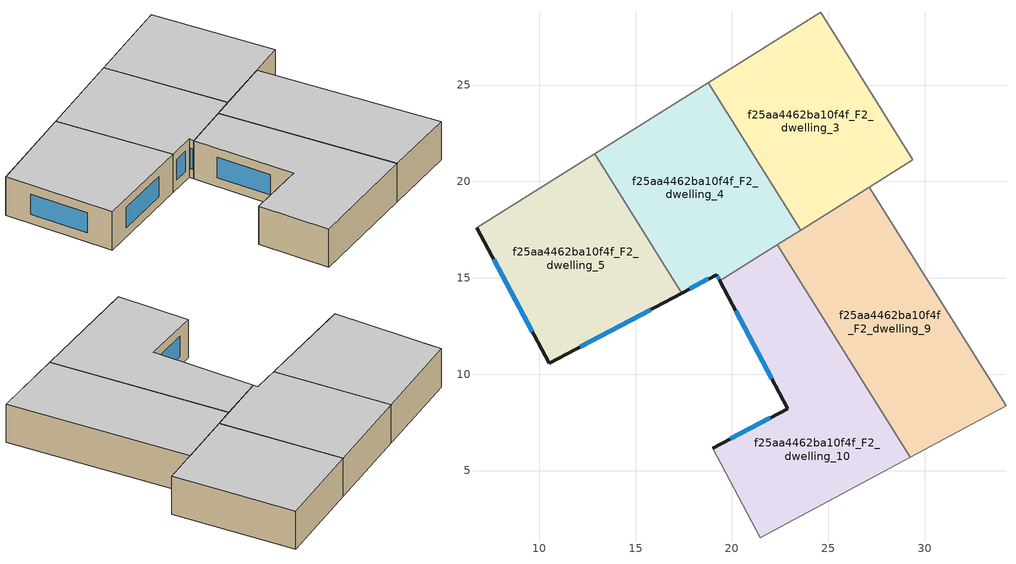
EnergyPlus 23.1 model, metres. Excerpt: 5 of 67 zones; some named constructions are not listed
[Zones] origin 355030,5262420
f25aa4462ba10f4f_F2_dwelling_10
 floor to f25aa4462ba10f4f_F1_dwelling_10 (EU_floor_Construction): 22.36,16.72 29.25,5.69 21.48,1.52 19.01,6.15 22.9,8.21 19.37,14.85 z6
 wall outside (EU_wall_Construction): 19.37,14.85 22.9,8.21 19.01,6.15 z6:9
 wall to f25aa4462ba10f4f_F2_dwelling_9 (EU_wall_Construction): 29.25,5.69 22.36,16.72 z6:9
 wall adiabatic (EU_wall_Construction): 19.01,6.15 21.48,1.52 29.25,5.69 z6:9
 wall to f25aa4462ba10f4f_F2_dwelling_4 (EU_wall_Construction): 22.36,16.72 19.37,14.85 z6:9
 window (EU_Window_Construction): 21.99,7.73 19.92,6.64 / 20.2,13.29 22.07,9.77 z6.7:8.3
 ceiling to f25aa4462ba10f4f_F3_dwelling_10 (EU_floor_Construction): 29.25,5.69 22.36,16.72 19.37,14.85 22.9,8.21 19.01,6.15 21.48,1.52 z9
f25aa4462ba10f4f_F2_dwelling_3
 floor to f25aa4462ba10f4f_F1_dwelling_3 (EU_floor_Construction): 24.61,28.77 29.39,21.12 23.56,17.48 18.78,25.13 z6
 wall to f25aa4462ba10f4f_F2_dwelling_4 (EU_wall_Construction): 18.78,25.13 23.56,17.48 z6:9
 wall adiabatic (EU_wall_Construction): 24.61,28.77 18.78,25.13 z6:9
 wall to f25aa4462ba10f4f_F2_dwelling_2 (EU_wall_Construction): 29.39,21.12 24.61,28.77 z6:9
 wall to f25aa4462ba10f4f_F2_dwelling_9 (EU_wall_Construction): 23.56,17.48 27.13,19.7 z6:9
 wall to f25aa4462ba10f4f_F2_dwelling_8 (EU_wall_Construction): 27.13,19.7 29.39,21.12 z6:9
 ceiling to f25aa4462ba10f4f_F3_dwelling_3 (EU_floor_Construction): 29.39,21.12 24.61,28.77 18.78,25.13 23.56,17.48 z9
f25aa4462ba10f4f_F2_dwelling_4
 floor to f25aa4462ba10f4f_F1_dwelling_4 (EU_floor_Construction): 18.78,25.13 23.56,17.48 19.37,14.85 19.2,15.17 17.4,14.21 12.88,21.44 z6
 wall outside (EU_wall_Construction): 17.4,14.21 19.2,15.17 19.37,14.85 z6:9
 wall to f25aa4462ba10f4f_F2_dwelling_5 (EU_wall_Construction): 12.88,21.44 17.4,14.21 z6:9
 wall adiabatic (EU_wall_Construction): 18.78,25.13 12.88,21.44 z6:9
 wall to f25aa4462ba10f4f_F2_dwelling_9 (EU_wall_Construction): 22.36,16.72 23.56,17.48 z6:9
 window (EU_Window_Construction): 19.24,15.09 19.33,14.93 / 17.82,14.43 18.78,14.94 z6.7:8.3
 ceiling to f25aa4462ba10f4f_F3_dwelling_4 (EU_floor_Construction): 23.56,17.48 18.78,25.13 12.88,21.44 17.4,14.21 19.2,15.17 19.37,14.85 z9
f25aa4462ba10f4f_F2_dwelling_5
 floor to f25aa4462ba10f4f_F1_dwelling_5 (EU_floor_Construction): 12.88,21.44 17.4,14.21 10.51,10.55 6.74,17.61 z6
 wall outside (EU_wall_Construction): 6.74,17.61 10.51,10.55 17.4,14.21 z6:9
 wall adiabatic (EU_wall_Construction): 12.88,21.44 6.74,17.61 z6:9
 window (EU_Window_Construction): 12.13,11.41 15.78,13.35 / 7.63,15.95 9.63,12.21 z6.7:8.3
 ceiling to f25aa4462ba10f4f_F3_dwelling_5 (EU_floor_Construction): 17.4,14.21 12.88,21.44 6.74,17.61 10.51,10.55 z9
f25aa4462ba10f4f_F2_dwelling_9
 floor to f25aa4462ba10f4f_F1_dwelling_9 (EU_floor_Construction): 27.13,19.7 34.22,8.36 29.25,5.69 22.36,16.72 z6
 wall to f25aa4462ba10f4f_F2_dwelling_8 (EU_wall_Construction): 34.22,8.36 27.13,19.7 z6:9
 wall adiabatic (EU_wall_Construction): 29.25,5.69 34.22,8.36 z6:9
 ceiling to f25aa4462ba10f4f_F3_dwelling_9 (EU_floor_Construction): 34.22,8.36 27.13,19.7 22.36,16.72 29.25,5.69 z9
[HVACTEMPLATE:THERMOSTAT] Constant Heating Setpoint=20; Constant Cooling Setpoint=50
EU_HeatOnly_f25aa4462ba10f4f_F0_dwelling_0; EU_HeatOnly_f25aa4462ba10f4f_F0_dwelling_1; EU_HeatOnly_f25aa4462ba10f4f_F0_dwelling_2; EU_HeatOnly_f25aa4462ba10f4f_F0_dwelling_3; EU_HeatOnly_f25aa4462ba10f4f_F0_dwelling_4; EU_HeatOnly_f25aa4462ba10f4f_F0_dwelling_5; EU_HeatOnly_f25aa4462ba10f4f_F0_dwelling_6; EU_HeatOnly_f25aa4462ba10f4f_F0_dwelling_7; EU_HeatOnly_f25aa4462ba10f4f_F0_dwelling_8; EU_HeatOnly_f25aa4462ba10f4f_F0_dwelling_9; EU_HeatOnly_f25aa4462ba10f4f_F0_dwelling_10; EU_HeatOnly_f25aa4462ba10f4f_F0_dwelling_11; EU_HeatOnly_f25aa4462ba10f4f_F1_dwelling_0; EU_HeatOnly_f25aa4462ba10f4f_F1_dwelling_1; EU_HeatOnly_f25aa4462ba10f4f_F1_dwelling_2; EU_HeatOnly_f25aa4462ba10f4f_F1_dwelling_3; EU_HeatOnly_f25aa4462ba10f4f_F1_dwelling_4; EU_HeatOnly_f25aa4462ba10f4f_F1_dwelling_5; EU_HeatOnly_f25aa4462ba10f4f_F1_dwelling_6; EU_HeatOnly_f25aa4462ba10f4f_F1_dwelling_7; EU_HeatOnly_f25aa4462ba10f4f_F1_dwelling_8; EU_HeatOnly_f25aa4462ba10f4f_F1_dwelling_9; EU_HeatOnly_f25aa4462ba10f4f_F1_dwelling_10; EU_HeatOnly_f25aa4462ba10f4f_F2_dwelling_0; EU_HeatOnly_f25aa4462ba10f4f_F2_dwelling_1; EU_HeatOnly_f25aa4462ba10f4f_F2_dwelling_2; EU_HeatOnly_f25aa4462ba10f4f_F2_dwelling_3; EU_HeatOnly_f25aa4462ba10f4f_F2_dwelling_4; EU_HeatOnly_f25aa4462ba10f4f_F2_dwelling_5; EU_HeatOnly_f25aa4462ba10f4f_F2_dwelling_6; EU_HeatOnly_f25aa4462ba10f4f_F2_dwelling_7; EU_HeatOnly_f25aa4462ba10f4f_F2_dwelling_8; EU_HeatOnly_f25aa4462ba10f4f_F2_dwelling_9; EU_HeatOnly_f25aa4462ba10f4f_F2_dwelling_10; EU_HeatOnly_f25aa4462ba10f4f_F3_dwelling_0; EU_HeatOnly_f25aa4462ba10f4f_F3_dwelling_1; EU_HeatOnly_f25aa4462ba10f4f_F3_dwelling_2; EU_HeatOnly_f25aa4462ba10f4f_F3_dwelling_3; EU_HeatOnly_f25aa4462ba10f4f_F3_dwelling_4; EU_HeatOnly_f25aa4462ba10f4f_F3_dwelling_5; EU_HeatOnly_f25aa4462ba10f4f_F3_dwelling_6; EU_HeatOnly_f25aa4462ba10f4f_F3_dwelling_7; EU_HeatOnly_f25aa4462ba10f4f_F3_dwelling_8; EU_HeatOnly_f25aa4462ba10f4f_F3_dwelling_9; EU_HeatOnly_f25aa4462ba10f4f_F3_dwelling_10; EU_HeatOnly_f25aa4462ba10f4f_F4_dwelling_0; EU_HeatOnly_f25aa4462ba10f4f_F4_dwelling_1; EU_HeatOnly_f25aa4462ba10f4f_F4_dwelling_2; EU_HeatOnly_f25aa4462ba10f4f_F4_dwelling_3; EU_HeatOnly_f25aa4462ba10f4f_F4_dwelling_4; EU_HeatOnly_f25aa4462ba10f4f_F4_dwelling_5; EU_HeatOnly_f25aa4462ba10f4f_F4_dwelling_6; EU_HeatOnly_f25aa4462ba10f4f_F4_dwelling_7; EU_HeatOnly_f25aa4462ba10f4f_F4_dwelling_8; EU_HeatOnly_f25aa4462ba10f4f_F4_dwelling_9; EU_HeatOnly_f25aa4462ba10f4f_F4_dwelling_10; EU_HeatOnly_f25aa4462ba10f4f_F5_dwelling_0; EU_HeatOnly_f25aa4462ba10f4f_F5_dwelling_1; EU_HeatOnly_f25aa4462ba10f4f_F5_dwelling_2; EU_HeatOnly_f25aa4462ba10f4f_F5_dwelling_3; EU_HeatOnly_f25aa4462ba10f4f_F5_dwelling_4; EU_HeatOnly_f25aa4462ba10f4f_F5_dwelling_5; EU_HeatOnly_f25aa4462ba10f4f_F5_dwelling_6; EU_HeatOnly_f25aa4462ba10f4f_F5_dwelling_7; EU_HeatOnly_f25aa4462ba10f4f_F5_dwelling_8; EU_HeatOnly_f25aa4462ba10f4f_F5_dwelling_9; EU_HeatOnly_f25aa4462ba10f4f_F5_dwelling_10
[SCHEDULE:CONSTANT]
Name | Hourly Value
EU_AlwaysOn | 1
EU_CoolingOff | 0
[SCHEDULE:FILE] Column Number=1; Rows to Skip at Top=0; Number of Hours of Data=8760; Column Separator=Comma; Interpolate to Timestep=No; Minutes per Item=60; Adjust Schedule for Daylight Savings=Yes
Name | File
EU_Step8_GainSchedule_f25aa4462ba10f4f_F2_dwelling_0_f000 | ../../schedules/f25aa4462ba10f4f/f25aa4462ba10f4f_F2_dwelling_0_f000_gain.csv
EU_Step8_GainSchedule_f25aa4462ba10f4f_F2_dwelling_1_f000 | ../../schedules/f25aa4462ba10f4f/f25aa4462ba10f4f_F2_dwelling_1_f000_gain.csv
EU_Step8_GainSchedule_f25aa4462ba10f4f_F2_dwelling_2_f000 | ../../schedules/f25aa4462ba10f4f/f25aa4462ba10f4f_F2_dwelling_2_f000_gain.csv
EU_Step8_GainSchedule_f25aa4462ba10f4f_F2_dwelling_3_f000 | ../../schedules/f25aa4462ba10f4f/f25aa4462ba10f4f_F2_dwelling_3_f000_gain.csv
EU_Step8_GainSchedule_f25aa4462ba10f4f_F2_dwelling_4_f000 | ../../schedules/f25aa4462ba10f4f/f25aa4462ba10f4f_F2_dwelling_4_f000_gain.csv
EU_Step8_GainSchedule_f25aa4462ba10f4f_F2_dwelling_5_f000 | ../../schedules/f25aa4462ba10f4f/f25aa4462ba10f4f_F2_dwelling_5_f000_gain.csv
EU_Step8_GainSchedule_f25aa4462ba10f4f_F2_dwelling_6_f000 | ../../schedules/f25aa4462ba10f4f/f25aa4462ba10f4f_F2_dwelling_6_f000_gain.csv
EU_Step8_GainSchedule_f25aa4462ba10f4f_F2_dwelling_7_f000 | ../../schedules/f25aa4462ba10f4f/f25aa4462ba10f4f_F2_dwelling_7_f000_gain.csv
EU_Step8_GainSchedule_f25aa4462ba10f4f_F2_dwelling_8_f000 | ../../schedules/f25aa4462ba10f4f/f25aa4462ba10f4f_F2_dwelling_8_f000_gain.csv
EU_Step8_GainSchedule_f25aa4462ba10f4f_F2_dwelling_9_f000 | ../../schedules/f25aa4462ba10f4f/f25aa4462ba10f4f_F2_dwelling_9_f000_gain.csv
EU_Step8_GainSchedule_f25aa4462ba10f4f_F2_dwelling_10_f000 | ../../schedules/f25aa4462ba10f4f/f25aa4462ba10f4f_F2_dwelling_10_f000_gain.csv
EU_Step8_GainSchedule_f25aa4462ba10f4f_F5_dwelling_1_f000 | ../../schedules/f25aa4462ba10f4f/f25aa4462ba10f4f_F5_dwelling_1_f000_gain.csv
EU_Step8_GainSchedule_f25aa4462ba10f4f_F5_dwelling_2_f000 | ../../schedules/f25aa4462ba10f4f/f25aa4462ba10f4f_F5_dwelling_2_f000_gain.csv
EU_Step8_GainSchedule_f25aa4462ba10f4f_F5_dwelling_3_f000 | ../../schedules/f25aa4462ba10f4f/f25aa4462ba10f4f_F5_dwelling_3_f000_gain.csv
EU_Step8_GainSchedule_f25aa4462ba10f4f_F5_dwelling_4_f000 | ../../schedules/f25aa4462ba10f4f/f25aa4462ba10f4f_F5_dwelling_4_f000_gain.csv
EU_Step8_GainSchedule_f25aa4462ba10f4f_F5_dwelling_5_f000 | ../../schedules/f25aa4462ba10f4f/f25aa4462ba10f4f_F5_dwelling_5_f000_gain.csv
EU_Step8_GainSchedule_f25aa4462ba10f4f_F5_dwelling_6_f000 | ../../schedules/f25aa4462ba10f4f/f25aa4462ba10f4f_F5_dwelling_6_f000_gain.csv
EU_Step8_GainSchedule_f25aa4462ba10f4f_F5_dwelling_7_f000 | ../../schedules/f25aa4462ba10f4f/f25aa4462ba10f4f_F5_dwelling_7_f000_gain.csv
EU_Step8_GainSchedule_f25aa4462ba10f4f_F5_dwelling_8_f000 | ../../schedules/f25aa4462ba10f4f/f25aa4462ba10f4f_F5_dwelling_8_f000_gain.csv
EU_Step8_GainSchedule_f25aa4462ba10f4f_F5_dwelling_9_f000 | ../../schedules/f25aa4462ba10f4f/f25aa4462ba10f4f_F5_dwelling_9_f000_gain.csv
EU_Step8_GainSchedule_f25aa4462ba10f4f_F5_dwelling_10_f000 | ../../schedules/f25aa4462ba10f4f/f25aa4462ba10f4f_F5_dwelling_10_f000_gain.csv
